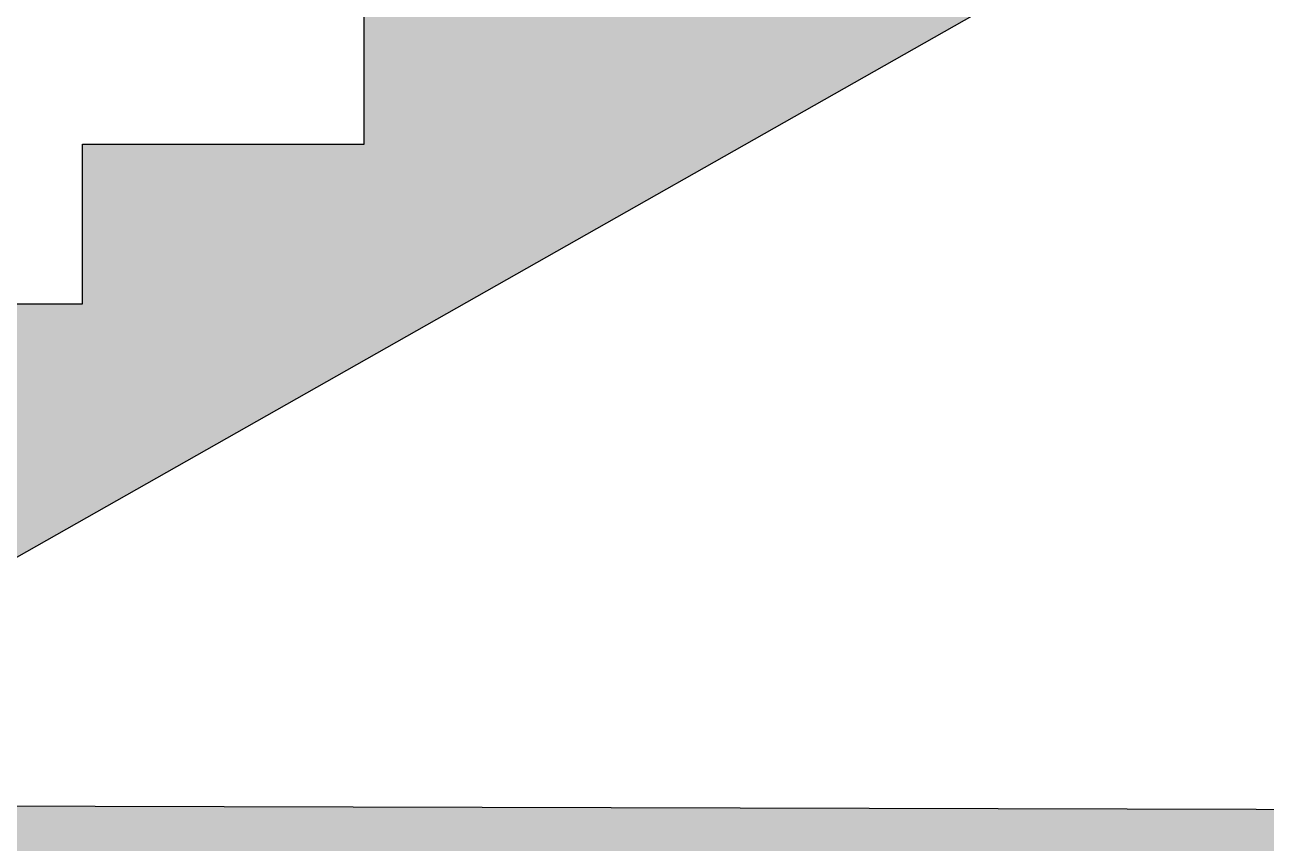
# Model space of a CAD drawing. Header units: millimetres. Extents: x 400407.2 to 400465.4, y 4544073.6 to 4544099.1.
# Drawn here: x 400460.584 to 400461.906, y 4544094.22 to 4544095.091 of the extents above; entities that cross this region are included whole.
import ezdxf

# ---------------------------------------------------------------- set-up
doc = ezdxf.new("R2010")
doc.units = ezdxf.units.MM
doc.layers.add('kesit prota', color=1, linetype='Continuous')
doc.layers.add('kesit tarama prota', color=252, linetype='Continuous')

msp = doc.modelspace()

# ---------------------------------------------------------------- hatches: boundary and pattern name
at = {"layer": 'kesit tarama prota'}
h = msp.add_hatch(color=256, dxfattribs=at)
h.dxf.hatch_style = 1
h.paths.add_polyline_path([(400460.1087, 4544094.2604), (400457.9802, 4544093.0543), (400463.8407, 4544093.0543), (400463.8407, 4544094.2543), (400462.7451, 4544094.2543), (400462.7451, 4544095.9643), (400462.4451, 4544095.9643), (400462.4451, 4544095.8143), (400462.1451, 4544095.8143), (400462.1451, 4544095.6443), (400461.8451, 4544095.6443), (400461.8451, 4544095.4743), (400461.5451, 4544095.4743), (400461.5451, 4544095.3043), (400461.2451, 4544095.3043), (400461.2451, 4544095.1343), (400460.9451, 4544095.1343), (400460.9451, 4544094.9643), (400460.6451, 4544094.9643), (400460.6451, 4544094.7943), (400460.3451, 4544094.7943), (400460.3451, 4544094.6243), (400460.0451, 4544094.6243), (400460.0451, 4544094.4543), (400459.7451, 4544094.4543), (400459.7451, 4544094.2843), (400459.4451, 4544094.2843), (400459.4451, 4544094.1143), (400459.1451, 4544094.1143), (400459.1451, 4544093.9443), (400458.8451, 4544093.9443), (400458.8451, 4544093.7743), (400458.5451, 4544093.7743), (400458.5451, 4544093.6043), (400458.2451, 4544093.6043), (400458.2451, 4544093.4343), (400457.9451, 4544093.4343), (400457.9451, 4544093.2643), (400456.7451, 4544093.2643), (400456.7451, 4544093.0943), (400456.4451, 4544093.0943), (400456.4451, 4544092.9243), (400456.1451, 4544092.9243), (400456.1451, 4544092.7543), (400455.8451, 4544092.7543), (400455.8451, 4544092.5843), (400455.5451, 4544092.5843), (400455.5451, 4544092.4143), (400455.2451, 4544092.4143), (400455.2451, 4544092.2443), (400454.9451, 4544092.2443), (400454.9451, 4544092.0743), (400454.6451, 4544092.0743), (400454.6451, 4544091.9043), (400453.1851, 4544091.9043), (400453.1851, 4544091.7043), (400454.5851, 4544091.7043), (400454.5851, 4544089.0934), (400455.1851, 4544089.0934), (400455.1851, 4544091.9804), (400457.0802, 4544093.0543), (400457.9802, 4544093.0543), (400460.1087, 4544094.2604), (400462.4451, 4544095.5844), (400462.4451, 4544094.2543)])

# ---------------------------------------------------------------- linework, layer by layer
at = {"layer": 'kesit prota', "color": 1}
msp.add_lwpolyline([(400460.3451, 4544094.7943), (400460.6451, 4544094.7943), (400460.6451, 4544094.9643), (400460.9451, 4544094.9643), (400460.9451, 4544095.1343), (400461.2451, 4544095.1343), (400461.2451, 4544095.3043), (400461.5451, 4544095.3043), (400461.5451, 4544095.4743), (400461.8451, 4544095.4743), (400461.8451, 4544095.6443), (400462.1451, 4544095.6443), (400462.1451, 4544095.8143), (400462.4451, 4544095.8143), (400462.4451, 4544095.9643), (400462.7451, 4544095.9643), (400462.7451, 4544094.2543), (400463.8425, 4544094.2543)], dxfattribs=at)
msp.add_lwpolyline([(400460.1087, 4544094.2604), (400462.4451, 4544095.5844), (400462.4451, 4544094.2543)], close=True, dxfattribs=at)

doc.saveas('drawing.dxf')
